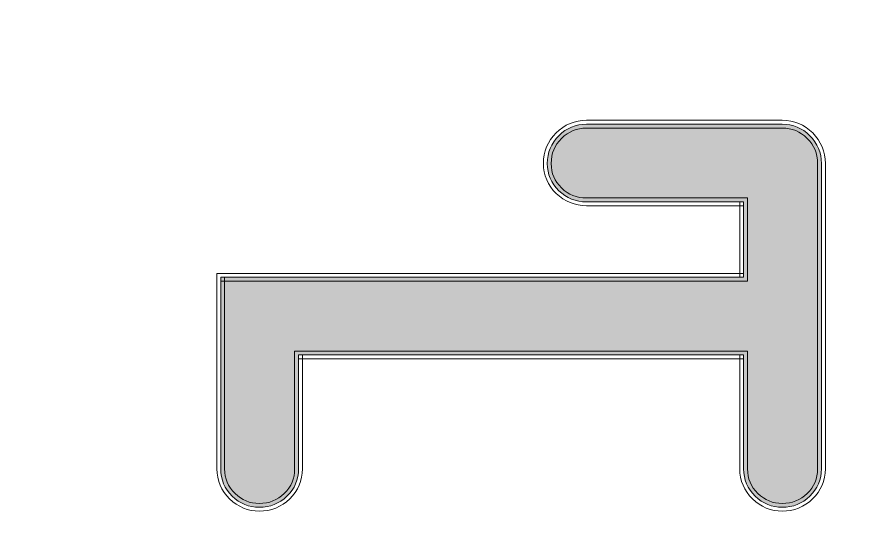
# Model space of a CAD drawing. Header units: inches. Extents: x 3.6 to 56.9, y 3.5 to 76.6.
# Drawn here: x 22.274 to 24.181, y 54.019 to 55.179 of the extents above; entities that cross this region are included whole.
import ezdxf

# ---------------------------------------------------------------- set-up
doc = ezdxf.new("R2010")
doc.units = ezdxf.units.IN
doc.header["$MEASUREMENT"] = 0
doc.layers.add('board', color=7, linetype='Continuous')
doc.layers.add('silk', color=7, linetype='Continuous')

msp = doc.modelspace()

# ---------------------------------------------------------------- hatches: boundary and pattern name
at = {"layer": 'silk', "true_color": 0xffffff}
h = msp.add_hatch(color=7, dxfattribs=at)
h.dxf.hatch_style = 2
h.paths.add_polyline_path([(23.9216, 55.5123), (23.9216, 56.0292), (22.9123, 56.0292), (22.9123, 55.5123)])
edge = h.paths.add_edge_path()
edge.add_spline(control_points=[(23.9216, 55.3359), (23.9216, 55.3359), (22.9123, 55.3359), (22.9123, 55.3359), (22.8646, 55.3359), (22.8232, 55.3534), (22.7883, 55.3883), (22.7534, 55.4232), (22.7359, 55.4646), (22.7359, 55.5123), (22.7359, 55.5123), (22.7359, 56.0292), (22.7359, 56.0292), (22.7359, 56.0757), (22.7534, 56.1168), (22.7883, 56.1523), (22.8232, 56.1878), (22.8646, 56.2055), (22.9123, 56.2055), (22.9123, 56.2055), (23.9216, 56.2055), (23.9216, 56.2055), (23.9694, 56.2055), (24.0107, 56.1878), (24.0456, 56.1523), (24.0805, 56.1168), (24.098, 56.0757), (24.098, 56.0292), (24.098, 56.0292), (24.098, 55.5123), (24.098, 55.5123), (24.098, 55.4646), (24.0805, 55.4232), (24.0456, 55.3883), (24.0107, 55.3534), (23.9694, 55.3359), (23.9216, 55.3359)], knot_values=[0, 0, 0, 0, 1, 1, 1, 2, 2, 2, 3, 3, 3, 4, 4, 4, 5, 5, 5, 6, 6, 6, 7, 7, 7, 8, 8, 8, 9, 9, 9, 10, 10, 10, 11, 11, 11, 12, 12, 12, 12], degree=3, periodic=1)
edge = h.paths.add_edge_path()
edge.add_spline(control_points=[(24.009, 54.0659), (23.9857, 54.0659), (23.9653, 54.0744), (23.9478, 54.0912), (23.9304, 54.1081), (23.9216, 54.1288), (23.9216, 54.1532), (23.9216, 54.1532), (23.9216, 54.4117), (23.9216, 54.4117), (23.9216, 54.4117), (22.9123, 54.4117), (22.9123, 54.4117), (22.9123, 54.4117), (22.9123, 54.1532), (22.9123, 54.1532), (22.9123, 54.1288), (22.9036, 54.1081), (22.8861, 54.0912), (22.8686, 54.0744), (22.8477, 54.0659), (22.8232, 54.0659), (22.8, 54.0659), (22.7796, 54.0744), (22.7621, 54.0912), (22.7447, 54.1081), (22.7359, 54.1288), (22.7359, 54.1532), (22.7359, 54.1532), (22.7359, 54.588), (22.7359, 54.588), (22.7359, 54.588), (23.9216, 54.588), (23.9216, 54.588), (23.9216, 54.588), (23.9216, 54.7592), (23.9216, 54.7592), (23.9216, 54.7592), (23.5654, 54.7592), (23.5654, 54.7592), (23.541, 54.7592), (23.52, 54.7676), (23.5025, 54.7845), (23.4851, 54.8014), (23.4763, 54.822), (23.4763, 54.8465), (23.4763, 54.8709), (23.4851, 54.8919), (23.5025, 54.9094), (23.52, 54.9268), (23.541, 54.9355), (23.5654, 54.9355), (23.5654, 54.9355), (24.009, 54.9355), (24.009, 54.9355), (24.0334, 54.9355), (24.0544, 54.9268), (24.0718, 54.9094), (24.0893, 54.8919), (24.098, 54.8709), (24.098, 54.8465), (24.098, 54.8465), (24.098, 54.1532), (24.098, 54.1532), (24.098, 54.1288), (24.0893, 54.1081), (24.0718, 54.0912), (24.0544, 54.0744), (24.0334, 54.0659), (24.009, 54.0659)], knot_values=[0, 0, 0, 0, 1, 1, 1, 2, 2, 2, 3, 3, 3, 4, 4, 4, 5, 5, 5, 6, 6, 6, 7, 7, 7, 8, 8, 8, 9, 9, 9, 10, 10, 10, 11, 11, 11, 12, 12, 12, 13, 13, 13, 14, 14, 14, 15, 15, 15, 16, 16, 16, 17, 17, 17, 18, 18, 18, 19, 19, 19, 20, 20, 20, 21, 21, 21, 22, 22, 22, 23, 23, 23, 23], degree=3, periodic=1)
edge = h.paths.add_edge_path()
edge.add_spline(control_points=[(23.9216, 53.1452), (23.9216, 53.1452), (23.9216, 53.208), (23.9216, 53.208), (23.9216, 53.2441), (23.9053, 53.2697), (23.8727, 53.2849), (23.8727, 53.2849), (23.5183, 53.4647), (23.5183, 53.4647), (23.4787, 53.481), (23.4449, 53.4892), (23.417, 53.4892), (23.382, 53.4892), (23.3483, 53.481), (23.3157, 53.4647), (23.3157, 53.4647), (22.9612, 53.2849), (22.9612, 53.2849), (22.9286, 53.2697), (22.9123, 53.2441), (22.9123, 53.208), (22.9123, 53.208), (22.9123, 53.1452), (22.9123, 53.1452), (22.9123, 53.1452), (23.9216, 53.1452), (23.9216, 53.1452)], knot_values=[0, 0, 0, 0, 1, 1, 1, 2, 2, 2, 3, 3, 3, 4, 4, 4, 5, 5, 5, 6, 6, 6, 7, 7, 7, 8, 8, 8, 9, 9, 9, 9], degree=3, periodic=1)
edge = h.paths.add_edge_path()
edge.add_spline(control_points=[(24.009, 52.7959), (23.9857, 52.7959), (23.9653, 52.8044), (23.9478, 52.8212), (23.9304, 52.8381), (23.9216, 52.8588), (23.9216, 52.8832), (23.9216, 52.8832), (23.9216, 52.9688), (23.9216, 52.9688), (23.9216, 52.9688), (22.9123, 52.9688), (22.9123, 52.9688), (22.9123, 52.9688), (22.9123, 52.8832), (22.9123, 52.8832), (22.9123, 52.8588), (22.9036, 52.8381), (22.8861, 52.8212), (22.8686, 52.8044), (22.8477, 52.7959), (22.8232, 52.7959), (22.8, 52.7959), (22.7796, 52.8044), (22.7621, 52.8212), (22.7447, 52.8381), (22.7359, 52.8588), (22.7359, 52.8832), (22.7359, 52.8832), (22.7359, 53.208), (22.7359, 53.208), (22.7359, 53.2593), (22.7499, 53.3061), (22.7778, 53.3486), (22.8058, 53.3911), (22.8407, 53.4228), (22.8826, 53.4438), (22.8826, 53.4438), (23.2371, 53.6219), (23.2371, 53.6219), (23.2976, 53.651), (23.3576, 53.6655), (23.417, 53.6655), (23.4763, 53.6655), (23.5363, 53.651), (23.5968, 53.6219), (23.5968, 53.6219), (23.9531, 53.4455), (23.9531, 53.4455), (23.995, 53.4269), (24.0296, 53.3958), (24.057, 53.3521), (24.0843, 53.3084), (24.098, 53.2604), (24.098, 53.208), (24.098, 53.208), (24.098, 52.8832), (24.098, 52.8832), (24.098, 52.8588), (24.0893, 52.8381), (24.0718, 52.8212), (24.0544, 52.8044), (24.0334, 52.7959), (24.009, 52.7959)], knot_values=[0, 0, 0, 0, 1, 1, 1, 2, 2, 2, 3, 3, 3, 4, 4, 4, 5, 5, 5, 6, 6, 6, 7, 7, 7, 8, 8, 8, 9, 9, 9, 10, 10, 10, 11, 11, 11, 12, 12, 12, 13, 13, 13, 14, 14, 14, 15, 15, 15, 16, 16, 16, 17, 17, 17, 18, 18, 18, 19, 19, 19, 20, 20, 20, 21, 21, 21, 21], degree=3, periodic=1)
edge = h.paths.add_edge_path()
edge.add_spline(control_points=[(24.098, 51.5259), (24.098, 51.5259), (22.7359, 51.5259), (22.7359, 51.5259), (22.7359, 51.5259), (22.7359, 52.3065), (22.7359, 52.3065), (22.7359, 52.3309), (22.7447, 52.3519), (22.7621, 52.3694), (22.7796, 52.3868), (22.8, 52.3955), (22.8232, 52.3955), (22.8477, 52.3955), (22.8686, 52.3868), (22.8861, 52.3694), (22.9036, 52.3519), (22.9123, 52.3309), (22.9123, 52.3065), (22.9123, 52.3065), (22.9123, 51.7023), (22.9123, 51.7023), (22.9123, 51.7023), (23.3279, 51.7023), (23.3279, 51.7023), (23.3279, 51.7023), (23.3279, 51.9607), (23.3279, 51.9607), (23.3279, 51.984), (23.3366, 52.0044), (23.3541, 52.0218), (23.3716, 52.0393), (23.3925, 52.048), (23.417, 52.048), (23.4414, 52.048), (23.4621, 52.0393), (23.479, 52.0218), (23.4958, 52.0044), (23.5043, 51.984), (23.5043, 51.9607), (23.5043, 51.9607), (23.5043, 51.7023), (23.5043, 51.7023), (23.5043, 51.7023), (23.9216, 51.7023), (23.9216, 51.7023), (23.9216, 51.7023), (23.9216, 52.3065), (23.9216, 52.3065), (23.9216, 52.3309), (23.9304, 52.3519), (23.9478, 52.3694), (23.9653, 52.3868), (23.9857, 52.3955), (24.009, 52.3955), (24.0334, 52.3955), (24.0544, 52.3868), (24.0718, 52.3694), (24.0893, 52.3519), (24.098, 52.3309), (24.098, 52.3065), (24.098, 52.3065), (24.098, 51.5259), (24.098, 51.5259)], knot_values=[0, 0, 0, 0, 1, 1, 1, 2, 2, 2, 3, 3, 3, 4, 4, 4, 5, 5, 5, 6, 6, 6, 7, 7, 7, 8, 8, 8, 9, 9, 9, 10, 10, 10, 11, 11, 11, 12, 12, 12, 13, 13, 13, 14, 14, 14, 15, 15, 15, 16, 16, 16, 17, 17, 17, 18, 18, 18, 19, 19, 19, 20, 20, 20, 21, 21, 21, 21], degree=3, periodic=1)
edge = h.paths.add_edge_path()
edge.add_spline(control_points=[(24.098, 50.2559), (24.098, 50.2559), (22.8232, 50.2559), (22.8232, 50.2559), (22.8, 50.2559), (22.7796, 50.2644), (22.7621, 50.2812), (22.7447, 50.2981), (22.7359, 50.3188), (22.7359, 50.3432), (22.7359, 50.3677), (22.7447, 50.3886), (22.7621, 50.4061), (22.7796, 50.4236), (22.8, 50.4323), (22.8232, 50.4323), (22.8232, 50.4323), (23.9216, 50.4323), (23.9216, 50.4323), (23.9216, 50.4323), (23.9216, 51.0365), (23.9216, 51.0365), (23.9216, 51.0609), (23.9304, 51.0819), (23.9478, 51.0994), (23.9653, 51.1168), (23.9857, 51.1255), (24.009, 51.1255), (24.0334, 51.1255), (24.0544, 51.1168), (24.0718, 51.0994), (24.0893, 51.0819), (24.098, 51.0609), (24.098, 51.0365), (24.098, 51.0365), (24.098, 50.2559), (24.098, 50.2559)], knot_values=[0, 0, 0, 0, 1, 1, 1, 2, 2, 2, 3, 3, 3, 4, 4, 4, 5, 5, 5, 6, 6, 6, 7, 7, 7, 8, 8, 8, 9, 9, 9, 10, 10, 10, 11, 11, 11, 12, 12, 12, 12], degree=3, periodic=1)
edge = h.paths.add_edge_path()
edge.add_spline(control_points=[(23.1812, 49.1623), (23.1812, 49.1623), (23.1812, 49.5901), (23.1812, 49.5901), (23.1812, 49.6134), (23.1722, 49.6341), (23.1542, 49.6521), (23.1361, 49.6701), (23.1155, 49.6792), (23.0922, 49.6792), (23.0922, 49.6792), (23.0014, 49.6792), (23.0014, 49.6792), (22.9769, 49.6792), (22.956, 49.6701), (22.9385, 49.6521), (22.921, 49.6341), (22.9123, 49.6134), (22.9123, 49.5901), (22.9123, 49.5901), (22.9123, 49.1623), (22.9123, 49.1623), (22.9123, 49.1623), (23.1812, 49.1623), (23.1812, 49.1623)], knot_values=[0, 0, 0, 0, 1, 1, 1, 2, 2, 2, 3, 3, 3, 4, 4, 4, 5, 5, 5, 6, 6, 6, 7, 7, 7, 8, 8, 8, 8], degree=3, periodic=1)
edge = h.paths.add_edge_path()
edge.add_spline(control_points=[(24.009, 48.9859), (24.009, 48.9859), (22.7359, 48.9859), (22.7359, 48.9859), (22.7359, 48.9859), (22.7359, 49.5901), (22.7359, 49.5901), (22.7359, 49.6623), (22.7621, 49.7246), (22.8145, 49.777), (22.8669, 49.8293), (22.9292, 49.8555), (23.0014, 49.8555), (23.0014, 49.8555), (23.0922, 49.8555), (23.0922, 49.8555), (23.1643, 49.8555), (23.2266, 49.8291), (23.279, 49.7761), (23.3314, 49.7231), (23.3576, 49.6611), (23.3576, 49.5901), (23.3576, 49.5901), (23.3576, 49.4888), (23.3576, 49.4888), (23.3576, 49.4888), (23.9653, 49.8433), (23.9653, 49.8433), (23.9816, 49.8515), (23.9961, 49.8555), (24.009, 49.8555), (24.0334, 49.8555), (24.0544, 49.8468), (24.0718, 49.8293), (24.0893, 49.8119), (24.098, 49.7909), (24.098, 49.7665), (24.098, 49.7327), (24.0835, 49.7071), (24.0544, 49.6897), (24.0544, 49.6897), (23.3576, 49.2828), (23.3576, 49.2828), (23.3576, 49.2828), (23.3576, 49.1623), (23.3576, 49.1623), (23.3576, 49.1623), (24.009, 49.1623), (24.009, 49.1623), (24.0334, 49.1623), (24.0544, 49.1536), (24.0718, 49.1361), (24.0893, 49.1186), (24.098, 49.0977), (24.098, 49.0732), (24.098, 49.0488), (24.0893, 49.0281), (24.0718, 49.0112), (24.0544, 48.9944), (24.0334, 48.9859), (24.009, 48.9859)], knot_values=[0, 0, 0, 0, 1, 1, 1, 2, 2, 2, 3, 3, 3, 4, 4, 4, 5, 5, 5, 6, 6, 6, 7, 7, 7, 8, 8, 8, 9, 9, 9, 10, 10, 10, 11, 11, 11, 12, 12, 12, 13, 13, 13, 14, 14, 14, 15, 15, 15, 16, 16, 16, 17, 17, 17, 18, 18, 18, 19, 19, 19, 20, 20, 20, 20], degree=3, periodic=1)

# ---------------------------------------------------------------- linework, layer by layer
at = {"layer": 'board', "color": 7, "lineweight": 20, "true_color": 0xffffff}
msp.add_open_spline([(56.8521, 12.1646), (56.8521, 12.1646), (55.3337, 10.6434), (55.3337, 10.6434), (55.3337, 10.6434), (43.9474, 10.6434), (43.9474, 10.6434), (43.9474, 10.6434), (41.4173, 8.1094), (41.4173, 8.1094), (41.4173, 8.1094), (8.7761, 8.1094), (8.7761, 8.1094), (8.7761, 8.1094), (6.246, 10.6434), (6.246, 10.6434), (6.246, 10.6434), (4.7111, 10.6434), (4.7111, 10.6434), (4.2186, 10.5873), (3.7727, 10.9401), (3.7148, 11.4312), (3.7074, 11.4979), (3.7074, 11.5709), (3.7148, 11.6404), (3.7148, 11.6404), (3.7148, 75.5088), (3.7148, 75.5088), (3.6569, 76.0016), (4.0097, 76.4482), (4.5011, 76.5061), (4.5706, 76.5142), (4.6408, 76.5142), (4.7114, 76.5061), (4.7114, 76.5061), (55.8558, 76.5061), (55.8558, 76.5061), (56.3487, 76.5636), (56.7949, 76.2104), (56.8521, 75.7176), (56.8602, 75.6481), (56.8602, 75.5779), (56.8521, 75.5088), (56.8521, 75.5088), (56.8521, 12.1646), (56.8521, 12.1646)], degree=3, knots=[0, 0, 0, 0, 1, 1, 1, 2, 2, 2, 3, 3, 3, 4, 4, 4, 5, 5, 5, 6, 6, 6, 7, 7, 7, 8, 8, 8, 9, 9, 9, 10, 10, 10, 11, 11, 11, 12, 12, 12, 13, 13, 13, 14, 14, 14, 15, 15, 15, 15], dxfattribs=at)
at = {"layer": 'silk', "lineweight": 0}
for points, knots in [([(24.009, 54.0571), (23.9839, 54.0571), (23.9604, 54.0668), (23.9417, 54.0849), (23.9229, 54.103), (23.9128, 54.127), (23.9128, 54.1532), (23.9128, 54.1532), (23.9128, 54.4117), (23.9128, 54.4117), (23.9128, 54.4117), (23.9216, 54.4117), (23.9216, 54.4117), (23.9216, 54.4117), (23.9216, 54.4029), (23.9216, 54.4029), (23.9216, 54.4029), (22.9123, 54.4029), (22.9123, 54.4029), (22.9123, 54.4029), (22.9123, 54.4117), (22.9123, 54.4117), (22.9123, 54.4117), (22.9211, 54.4117), (22.9211, 54.4117), (22.9211, 54.4117), (22.9211, 54.1532), (22.9211, 54.1532), (22.9211, 54.127), (22.911, 54.103), (22.8922, 54.0849), (22.8735, 54.0668), (22.8494, 54.0571), (22.8232, 54.0571), (22.7982, 54.0571), (22.7747, 54.0668), (22.756, 54.0849), (22.7372, 54.103), (22.7271, 54.127), (22.7271, 54.1532), (22.7271, 54.1532), (22.7271, 54.588), (22.7271, 54.588), (22.7271, 54.588), (22.7271, 54.5969), (22.7271, 54.5969), (22.7271, 54.5969), (22.7359, 54.5969), (22.7359, 54.5969), (22.7359, 54.5969), (23.9216, 54.5969), (23.9216, 54.5969), (23.9216, 54.5969), (23.9216, 54.588), (23.9216, 54.588), (23.9216, 54.588), (23.9128, 54.588), (23.9128, 54.588), (23.9128, 54.588), (23.9128, 54.7592), (23.9128, 54.7592), (23.9128, 54.7592), (23.9216, 54.7592), (23.9216, 54.7592), (23.9216, 54.7592), (23.9216, 54.7504), (23.9216, 54.7504), (23.9216, 54.7504), (23.5654, 54.7504), (23.5654, 54.7504), (23.5392, 54.7504), (23.5151, 54.7601), (23.4964, 54.7782), (23.4777, 54.7963), (23.4675, 54.8203), (23.4675, 54.8465), (23.4675, 54.8727), (23.4776, 54.8969), (23.4963, 54.9156), (23.515, 54.9343), (23.5392, 54.9444), (23.5654, 54.9444), (23.5654, 54.9444), (24.009, 54.9444), (24.009, 54.9444), (24.0352, 54.9444), (24.0594, 54.9343), (24.0781, 54.9156), (24.0967, 54.8969), (24.1068, 54.8727), (24.1068, 54.8465), (24.1068, 54.8465), (24.1068, 54.1532), (24.1068, 54.1532), (24.1068, 54.127), (24.0967, 54.103), (24.0779, 54.0849), (24.0592, 54.0668), (24.0351, 54.0571), (24.009, 54.0571)], [0, 0, 0, 0, 1, 1, 1, 2, 2, 2, 3, 3, 3, 4, 4, 4, 5, 5, 5, 6, 6, 6, 7, 7, 7, 8, 8, 8, 9, 9, 9, 10, 10, 10, 11, 11, 11, 12, 12, 12, 13, 13, 13, 14, 14, 14, 15, 15, 15, 16, 16, 16, 17, 17, 17, 18, 18, 18, 19, 19, 19, 20, 20, 20, 21, 21, 21, 22, 22, 22, 23, 23, 23, 24, 24, 24, 25, 25, 25, 26, 26, 26, 27, 27, 27, 28, 28, 28, 29, 29, 29, 30, 30, 30, 31, 31, 31, 32, 32, 32, 33, 33, 33, 33]), ([(24.009, 54.0659), (23.9857, 54.0659), (23.9653, 54.0744), (23.9478, 54.0912), (23.9304, 54.1081), (23.9216, 54.1288), (23.9216, 54.1532), (23.9216, 54.1532), (23.9216, 54.4117), (23.9216, 54.4117), (23.9216, 54.4117), (22.9123, 54.4117), (22.9123, 54.4117), (22.9123, 54.4117), (22.9123, 54.1532), (22.9123, 54.1532), (22.9123, 54.1288), (22.9036, 54.1081), (22.8861, 54.0912), (22.8686, 54.0744), (22.8477, 54.0659), (22.8232, 54.0659), (22.8, 54.0659), (22.7796, 54.0744), (22.7621, 54.0912), (22.7447, 54.1081), (22.7359, 54.1288), (22.7359, 54.1532), (22.7359, 54.1532), (22.7359, 54.588), (22.7359, 54.588), (22.7359, 54.588), (23.9216, 54.588), (23.9216, 54.588), (23.9216, 54.588), (23.9216, 54.7592), (23.9216, 54.7592), (23.9216, 54.7592), (23.5654, 54.7592), (23.5654, 54.7592), (23.541, 54.7592), (23.52, 54.7676), (23.5025, 54.7845), (23.4851, 54.8014), (23.4763, 54.822), (23.4763, 54.8465), (23.4763, 54.8709), (23.4851, 54.8919), (23.5025, 54.9094), (23.52, 54.9268), (23.541, 54.9355), (23.5654, 54.9355), (23.5654, 54.9355), (24.009, 54.9355), (24.009, 54.9355), (24.0334, 54.9355), (24.0544, 54.9268), (24.0718, 54.9094), (24.0893, 54.8919), (24.098, 54.8709), (24.098, 54.8465), (24.098, 54.8465), (24.098, 54.1532), (24.098, 54.1532), (24.098, 54.1288), (24.0893, 54.1081), (24.0718, 54.0912), (24.0544, 54.0744), (24.0334, 54.0659), (24.009, 54.0659)], [0, 0, 0, 0, 1, 1, 1, 2, 2, 2, 3, 3, 3, 4, 4, 4, 5, 5, 5, 6, 6, 6, 7, 7, 7, 8, 8, 8, 9, 9, 9, 10, 10, 10, 11, 11, 11, 12, 12, 12, 13, 13, 13, 14, 14, 14, 15, 15, 15, 16, 16, 16, 17, 17, 17, 18, 18, 18, 19, 19, 19, 20, 20, 20, 21, 21, 21, 22, 22, 22, 23, 23, 23, 23]), ([(24.009, 54.0747), (24.0317, 54.0747), (24.0495, 54.0819), (24.0657, 54.0976), (24.0819, 54.1132), (24.0892, 54.1306), (24.0892, 54.1532), (24.0892, 54.1532), (24.0892, 54.8465), (24.0892, 54.8465), (24.0892, 54.8692), (24.0818, 54.8869), (24.0656, 54.9031), (24.0494, 54.9193), (24.0316, 54.9267), (24.009, 54.9267), (24.009, 54.9267), (23.5654, 54.9267), (23.5654, 54.9267), (23.5427, 54.9267), (23.525, 54.9193), (23.5088, 54.9031), (23.4925, 54.8869), (23.4852, 54.8692), (23.4852, 54.8465), (23.4852, 54.8238), (23.4925, 54.8065), (23.5087, 54.7908), (23.5249, 54.7752), (23.5427, 54.768), (23.5654, 54.768), (23.5654, 54.768), (23.9216, 54.768), (23.9216, 54.768), (23.9216, 54.768), (23.9305, 54.768), (23.9305, 54.768), (23.9305, 54.768), (23.9305, 54.7592), (23.9305, 54.7592), (23.9305, 54.7592), (23.9305, 54.588), (23.9305, 54.588), (23.9305, 54.588), (23.9305, 54.5792), (23.9305, 54.5792), (23.9305, 54.5792), (23.9216, 54.5792), (23.9216, 54.5792), (23.9216, 54.5792), (22.7359, 54.5792), (22.7359, 54.5792), (22.7359, 54.5792), (22.7359, 54.588), (22.7359, 54.588), (22.7359, 54.588), (22.7448, 54.588), (22.7448, 54.588), (22.7448, 54.588), (22.7448, 54.1532), (22.7448, 54.1532), (22.7448, 54.1306), (22.7521, 54.1132), (22.7683, 54.0976), (22.7845, 54.0819), (22.8017, 54.0747), (22.8232, 54.0747), (22.846, 54.0747), (22.8638, 54.0819), (22.88, 54.0976), (22.8961, 54.1132), (22.9035, 54.1306), (22.9035, 54.1532), (22.9035, 54.1532), (22.9035, 54.4117), (22.9035, 54.4117), (22.9035, 54.4117), (22.9035, 54.4205), (22.9035, 54.4205), (22.9035, 54.4205), (22.9123, 54.4205), (22.9123, 54.4205), (22.9123, 54.4205), (23.9216, 54.4205), (23.9216, 54.4205), (23.9216, 54.4205), (23.9305, 54.4205), (23.9305, 54.4205), (23.9305, 54.4205), (23.9305, 54.4117), (23.9305, 54.4117), (23.9305, 54.4117), (23.9305, 54.1532), (23.9305, 54.1532), (23.9305, 54.1306), (23.9378, 54.1132), (23.954, 54.0976), (23.9702, 54.0819), (23.9874, 54.0747), (24.009, 54.0747)], [0, 0, 0, 0, 1, 1, 1, 2, 2, 2, 3, 3, 3, 4, 4, 4, 5, 5, 5, 6, 6, 6, 7, 7, 7, 8, 8, 8, 9, 9, 9, 10, 10, 10, 11, 11, 11, 12, 12, 12, 13, 13, 13, 14, 14, 14, 15, 15, 15, 16, 16, 16, 17, 17, 17, 18, 18, 18, 19, 19, 19, 20, 20, 20, 21, 21, 21, 22, 22, 22, 23, 23, 23, 24, 24, 24, 25, 25, 25, 26, 26, 26, 27, 27, 27, 28, 28, 28, 29, 29, 29, 30, 30, 30, 31, 31, 31, 32, 32, 32, 33, 33, 33, 33])]:
    msp.add_open_spline(points, degree=3, knots=knots, dxfattribs=at)

doc.saveas('drawing.dxf')
